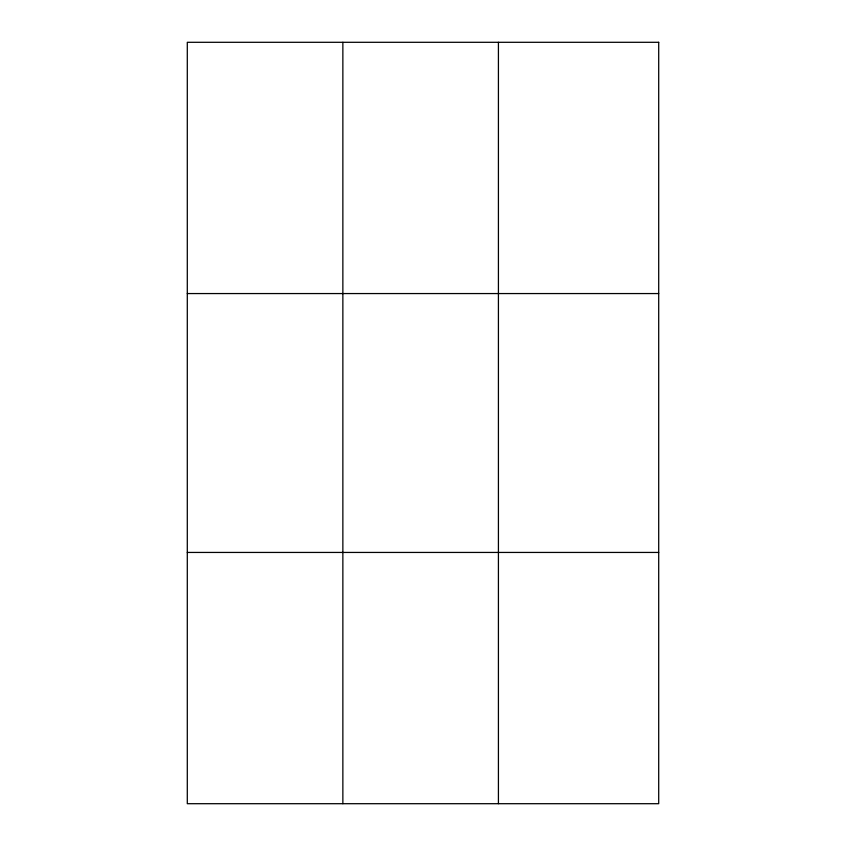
<?xml version="1.0" encoding="UTF-8"?>
<svg xmlns="http://www.w3.org/2000/svg" width="846" height="846" viewBox="0 0 846 846"><rect width="100%" height="100%" fill="white"/><g stroke="black" fill="none" stroke-linecap="round" stroke-linejoin="round"><path stroke-width="1.27" d="M342.863 42.3L342.863 803.7M498.421 42.3L498.421 803.7M187.294 293.562L658.706 293.562M187.294 552.438L658.706 552.438M658.706 42.3L658.706 803.7L187.294 803.7L187.294 42.3L658.706 42.3"/></g></svg>
